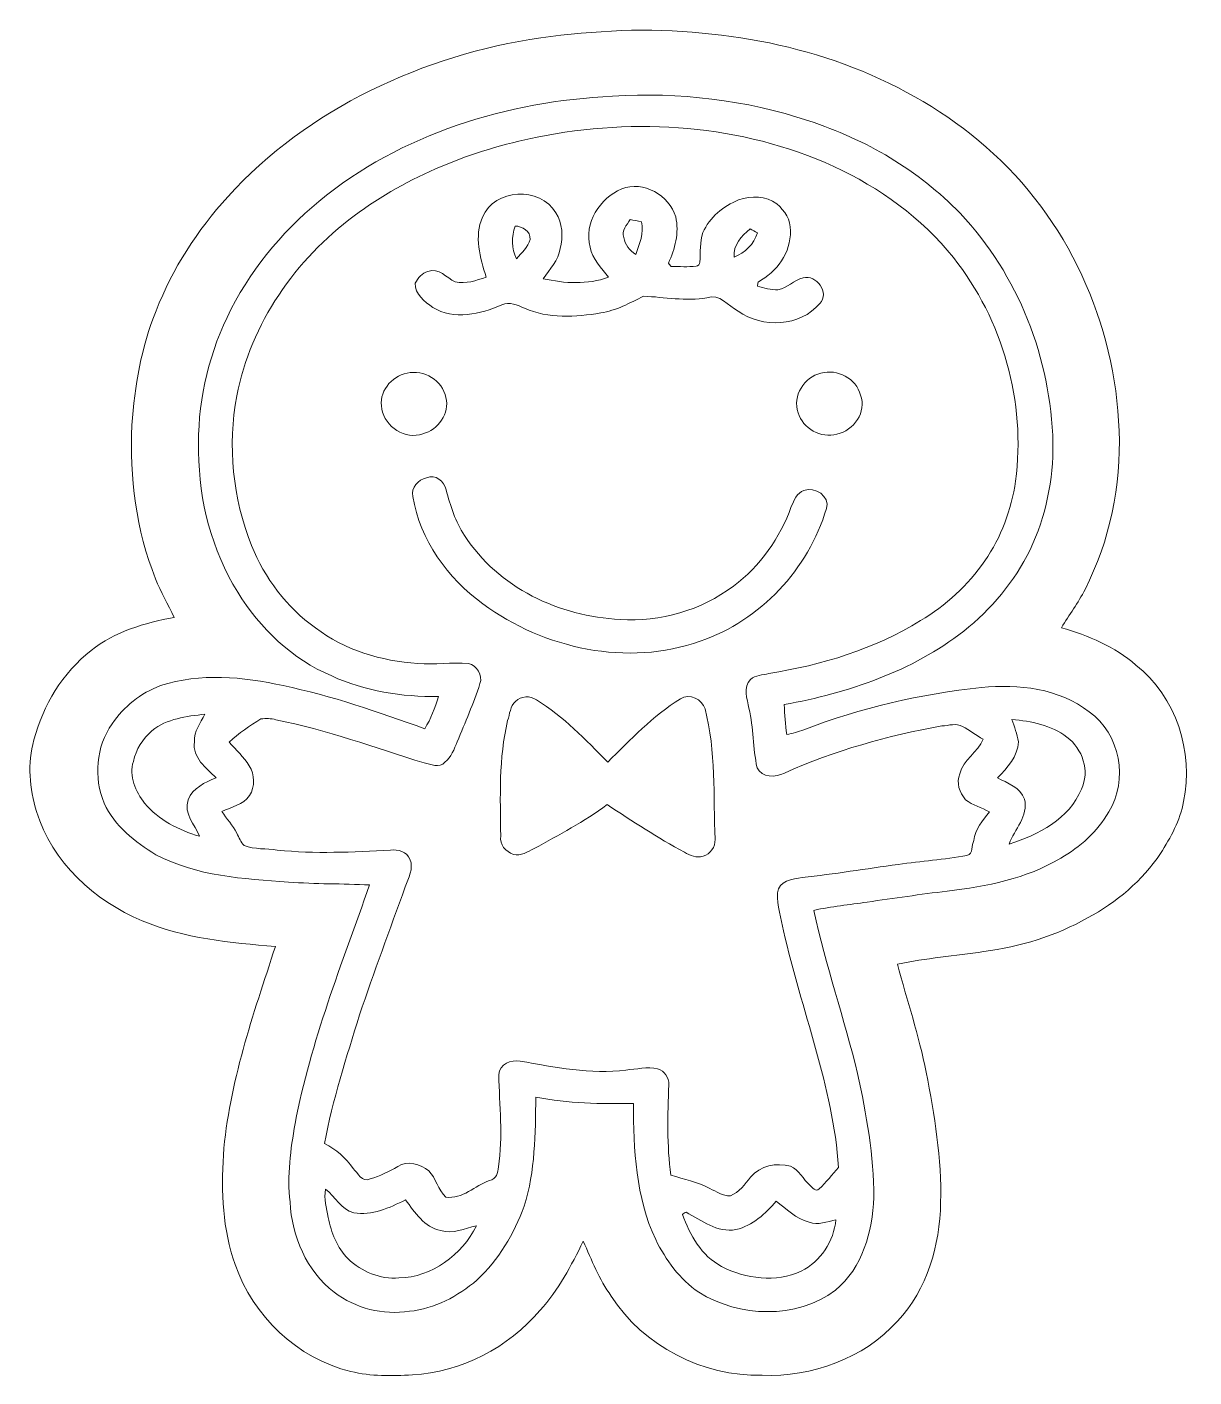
# Model space of a CAD drawing. Header units: centimetres. Extents: x -13.7 to 13.8, y -15.9 to 16.
import ezdxf

# ---------------------------------------------------------------- set-up
doc = ezdxf.new("R2010")
doc.units = ezdxf.units.CM
doc.header["$MEASUREMENT"] = 0
doc.layers.add('Layer 1', color=7, linetype='Continuous')

msp = doc.modelspace()

# ---------------------------------------------------------------- linework, layer by layer
at = {"layer": 'Layer 1', "color": 8, "lineweight": 9}
for points, knots in [([(-1.58874, 15.70198), (-0.3272, 15.86109), (0.95409, 15.95493), (2.22162, 15.80852), (2.22162, 15.80852), (4.64908, 15.60215), (7.07302, 14.73961), (8.92298, 13.12212), (8.92298, 13.12212), (10.84421, 11.45595), (11.97945, 8.9544), (12.06165, 6.42146), (12.06165, 6.42146), (12.12091, 5.13205), (11.84081, 3.82924), (11.25767, 2.67814), (11.25767, 2.67814), (11.09962, 2.36063), (10.88266, 2.0784), (10.7031, 1.7736), (10.7031, 1.7736), (11.33457, 1.58451), (11.96146, 1.33581), (12.4617, 0.89236), (12.4617, 0.89236), (13.4082, 0.14483), (13.83118, -1.15939), (13.58318, -2.32885), (13.58318, -2.32885), (13.50698, -2.77441), (13.27944, -3.17587), (13.04096, -3.55299), (13.04096, -3.55299), (12.60881, -4.19646), (12.00238, -4.71257), (11.32046, -5.07558), (11.32046, -5.07558), (10.56658, -5.50314), (9.72238, -5.75714), (8.86548, -5.87003), (8.86548, -5.87003), (8.18744, -5.97622), (7.50023, -6.02384), (6.8289, -6.16919), (6.8289, -6.16919), (7.05679, -7.01833), (7.33725, -7.85405), (7.50799, -8.71801), (7.50799, -8.71801), (7.70378, -9.73224), (7.87876, -10.76059), (7.84983, -11.79741), (7.84983, -11.79741), (7.82655, -12.80353), (7.53833, -13.8481), (6.83242, -14.59458), (6.83242, -14.59458), (6.03021, -15.48146), (4.81348, -15.91362), (3.63238, -15.87375), (3.63238, -15.87375), (2.23255, -15.90339), (0.8292, -15.18689), (0.07144, -14.00403), (0.07144, -14.00403), (-0.21184, -13.60645), (-0.39211, -13.15101), (-0.58861, -12.70828), (-0.58861, -12.70828), (-0.87189, -13.28366), (-1.16999, -13.8608), (-1.60884, -14.3367), (-1.60884, -14.3367), (-2.35426, -15.22041), (-3.46587, -15.7972), (-4.62298, -15.86599), (-4.62298, -15.86599), (-5.1084, -15.88963), (-5.60052, -15.90197), (-6.07501, -15.78168), (-6.07501, -15.78168), (-7.34254, -15.48287), (-8.38641, -14.47605), (-8.80904, -13.25438), (-8.80904, -13.25438), (-9.10361, -12.43064), (-9.13536, -11.53847), (-9.08385, -10.67381), (-9.08385, -10.67381), (-8.95474, -8.97624), (-8.38182, -7.35805), (-7.85619, -5.75256), (-7.85619, -5.75256), (-8.92016, -5.66154), (-10.00672, -5.56135), (-11.00155, -5.14437), (-11.00155, -5.14437), (-12.1322, -4.672), (-13.12704, -3.75654), (-13.49851, -2.56592), (-13.49851, -2.56592), (-13.65656, -2.01982), (-13.72147, -1.42821), (-13.55637, -0.87576), (-13.55637, -0.87576), (-13.34223, -0.05484), (-12.88292, 0.71315), (-12.20735, 1.23562), (-12.20735, 1.23562), (-11.6496, 1.6907), (-10.94229, 1.88296), (-10.24943, 2.01878), (-10.24943, 2.01878), (-10.38878, 2.3257), (-10.57046, 2.61251), (-10.68687, 2.93001), (-10.68687, 2.93001), (-11.15078, 4.07548), (-11.29612, 5.32926), (-11.24673, 6.55728), (-11.24673, 6.55728), (-11.18359, 7.47662), (-11.02095, 8.4009), (-10.6717, 9.25709), (-10.6717, 9.25709), (-10.28612, 10.2498), (-9.6998, 11.16068), (-8.98296, 11.94596), (-8.98296, 11.94596), (-7.07937, 14.04287), (-4.36333, 15.28818), (-1.58874, 15.70198), (-1.58874, 15.70198), (-1.58874, 15.70198), (-1.58874, 15.70198), (-1.58874, 15.70198)], [0, 0, 0, 0, 0.02857143, 0.02857143, 0.02857143, 0.02857143, 0.05714286, 0.05714286, 0.05714286, 0.05714286, 0.08571429, 0.08571429, 0.08571429, 0.08571429, 0.11428571, 0.11428571, 0.11428571, 0.11428571, 0.14285714, 0.14285714, 0.14285714, 0.14285714, 0.17142857, 0.17142857, 0.17142857, 0.17142857, 0.2, 0.2, 0.2, 0.2, 0.22857143, 0.22857143, 0.22857143, 0.22857143, 0.25714286, 0.25714286, 0.25714286, 0.25714286, 0.28571429, 0.28571429, 0.28571429, 0.28571429, 0.31428571, 0.31428571, 0.31428571, 0.31428571, 0.34285714, 0.34285714, 0.34285714, 0.34285714, 0.37142857, 0.37142857, 0.37142857, 0.37142857, 0.4, 0.4, 0.4, 0.4, 0.42857143, 0.42857143, 0.42857143, 0.42857143, 0.45714286, 0.45714286, 0.45714286, 0.45714286, 0.48571429, 0.48571429, 0.48571429, 0.48571429, 0.51428571, 0.51428571, 0.51428571, 0.51428571, 0.54285714, 0.54285714, 0.54285714, 0.54285714, 0.57142857, 0.57142857, 0.57142857, 0.57142857, 0.6, 0.6, 0.6, 0.6, 0.62857143, 0.62857143, 0.62857143, 0.62857143, 0.65714286, 0.65714286, 0.65714286, 0.65714286, 0.68571429, 0.68571429, 0.68571429, 0.68571429, 0.71428571, 0.71428571, 0.71428571, 0.71428571, 0.74285714, 0.74285714, 0.74285714, 0.74285714, 0.77142857, 0.77142857, 0.77142857, 0.77142857, 0.8, 0.8, 0.8, 0.8, 0.82857143, 0.82857143, 0.82857143, 0.82857143, 0.85714286, 0.85714286, 0.85714286, 0.85714286, 0.88571429, 0.88571429, 0.88571429, 0.88571429, 0.91428571, 0.91428571, 0.91428571, 0.91428571, 0.94285714, 0.94285714, 0.94285714, 0.94285714, 1, 1, 1, 1]), ([(0.10495, 14.32157), (-2.3786, 14.20233), (-4.89144, 13.4368), (-6.83031, 11.83872), (-6.83031, 11.83872), (-7.72954, 11.08942), (-8.49718, 10.16478), (-8.9946, 9.10116), (-8.9946, 9.10116), (-9.46979, 8.11762), (-9.70474, 7.01836), (-9.6684, 5.92651), (-9.6684, 5.92651), (-9.65959, 4.76833), (-9.36149, 3.60064), (-8.74695, 2.61392), (-8.74695, 2.61392), (-8.22554, 1.75526), (-7.45614, 1.03312), (-6.52762, 0.63554), (-6.52762, 0.63554), (-5.74058, 0.28029), (-4.86816, 0.13918), (-4.00879, 0.1473), (-4.00879, 0.1473), (-4.08993, -0.11517), (-4.18165, -0.37869), (-4.33158, -0.61047), (-4.33158, -0.61047), (-5.42731, -0.21853), (-6.53009, 0.16811), (-7.67098, 0.408), (-7.67098, 0.408), (-8.6196, 0.61402), (-9.63383, 0.71562), (-10.57187, 0.40765), (-10.57187, 0.40765), (-11.03083, 0.23091), (-11.43829, -0.08448), (-11.71099, -0.49546), (-11.71099, -0.49546), (-12.09269, -1.0331), (-12.15302, -1.76546), (-11.89796, -2.36907), (-11.89796, -2.36907), (-11.6496, -2.90423), (-11.17653, -3.29264), (-10.677, -3.58333), (-10.677, -3.58333), (-9.7185, -4.09486), (-8.60937, -4.15412), (-7.54892, -4.22926), (-7.54892, -4.22926), (-6.9118, -4.28148), (-6.27151, -4.26384), (-5.63369, -4.29876), (-5.63369, -4.29876), (-6.28774, -6.15367), (-7.02328, -7.9934), (-7.39122, -9.93297), (-7.39122, -9.93297), (-7.50059, -10.54116), (-7.58278, -11.16346), (-7.51187, -11.78153), (-7.51187, -11.78153), (-7.46672, -12.59045), (-7.12276, -13.40995), (-6.47012, -13.91337), (-6.47012, -13.91337), (-5.97059, -14.29401), (-5.31372, -14.45911), (-4.69353, -14.3621), (-4.69353, -14.3621), (-4.09663, -14.30072), (-3.54806, -14.01003), (-3.09792, -13.62444), (-3.09792, -13.62444), (-2.58639, -13.14996), (-2.2195, -12.53647), (-1.98385, -11.88384), (-1.98385, -11.88384), (-1.71785, -11.05234), (-1.7235, -10.16934), (-1.70586, -9.30644), (-1.70586, -9.30644), (-0.94844, -9.4599), (-0.1741, -9.47225), (0.59602, -9.45496), (0.59602, -9.45496), (0.59884, -10.54046), (0.64858, -11.67217), (1.12201, -12.67053), (1.12201, -12.67053), (1.36013, -13.15243), (1.68928, -13.60716), (2.13801, -13.91301), (2.13801, -13.91301), (3.09368, -14.50815), (4.44235, -14.55542), (5.3631, -13.86609), (5.3631, -13.86609), (6.00833, -13.33657), (6.23905, -12.47756), (6.27362, -11.67711), (6.27362, -11.67711), (6.27362, -10.69004), (6.09582, -9.71355), (5.88804, -8.75188), (5.88804, -8.75188), (5.5723, -7.45965), (5.14085, -6.19812), (4.85652, -4.89813), (4.85652, -4.89813), (5.27068, -4.80606), (5.69366, -4.76266), (6.11346, -4.70269), (6.11346, -4.70269), (6.74388, -4.61344), (7.37323, -4.51819), (8.00576, -4.44446), (8.00576, -4.44446), (8.9311, -4.33298), (9.87831, -4.15483), (10.6844, -3.6627), (10.6844, -3.6627), (11.14548, -3.40271), (11.55012, -3.03511), (11.81647, -2.57474), (11.81647, -2.57474), (12.28919, -1.82649), (12.09022, -0.72336), (11.35645, -0.2143), (11.35645, -0.2143), (10.64348, 0.34768), (9.68745, 0.44716), (8.81327, 0.36284), (8.81327, 0.36284), (7.38029, 0.2115), (5.96283, -0.11376), (4.61768, -0.6334), (4.61768, -0.6334), (4.48716, -0.68349), (4.35275, -0.72336), (4.21516, -0.74699), (4.21516, -0.74699), (4.19082, -0.51169), (4.16401, -0.2778), (4.15519, -0.04179), (4.15519, -0.04179), (5.66367, 0.23584), (7.17144, 0.74173), (8.39523, 1.69352), (8.39523, 1.69352), (9.05175, 2.20611), (9.5915, 2.86968), (9.96227, 3.6151), (9.96227, 3.6151), (10.33021, 4.39969), (10.51295, 5.2707), (10.50096, 6.13677), (10.50096, 6.13677), (10.45686, 8.12714), (9.67934, 10.10552), (8.30986, 11.5572), (8.30986, 11.5572), (7.32843, 12.5739), (6.07642, 13.30345), (4.73763, 13.73878), (4.73763, 13.73878), (3.25102, 14.23478), (1.6674, 14.42211), (0.10495, 14.32157)], [0, 0, 0, 0, 0.02272727, 0.02272727, 0.02272727, 0.02272727, 0.04545455, 0.04545455, 0.04545455, 0.04545455, 0.06818182, 0.06818182, 0.06818182, 0.06818182, 0.09090909, 0.09090909, 0.09090909, 0.09090909, 0.11363636, 0.11363636, 0.11363636, 0.11363636, 0.13636364, 0.13636364, 0.13636364, 0.13636364, 0.15909091, 0.15909091, 0.15909091, 0.15909091, 0.18181818, 0.18181818, 0.18181818, 0.18181818, 0.20454545, 0.20454545, 0.20454545, 0.20454545, 0.22727273, 0.22727273, 0.22727273, 0.22727273, 0.25, 0.25, 0.25, 0.25, 0.27272727, 0.27272727, 0.27272727, 0.27272727, 0.29545455, 0.29545455, 0.29545455, 0.29545455, 0.31818182, 0.31818182, 0.31818182, 0.31818182, 0.34090909, 0.34090909, 0.34090909, 0.34090909, 0.36363636, 0.36363636, 0.36363636, 0.36363636, 0.38636364, 0.38636364, 0.38636364, 0.38636364, 0.40909091, 0.40909091, 0.40909091, 0.40909091, 0.43181818, 0.43181818, 0.43181818, 0.43181818, 0.45454545, 0.45454545, 0.45454545, 0.45454545, 0.47727273, 0.47727273, 0.47727273, 0.47727273, 0.5, 0.5, 0.5, 0.5, 0.52272727, 0.52272727, 0.52272727, 0.52272727, 0.54545455, 0.54545455, 0.54545455, 0.54545455, 0.56818182, 0.56818182, 0.56818182, 0.56818182, 0.59090909, 0.59090909, 0.59090909, 0.59090909, 0.61363636, 0.61363636, 0.61363636, 0.61363636, 0.63636364, 0.63636364, 0.63636364, 0.63636364, 0.65909091, 0.65909091, 0.65909091, 0.65909091, 0.68181818, 0.68181818, 0.68181818, 0.68181818, 0.70454545, 0.70454545, 0.70454545, 0.70454545, 0.72727273, 0.72727273, 0.72727273, 0.72727273, 0.75, 0.75, 0.75, 0.75, 0.77272727, 0.77272727, 0.77272727, 0.77272727, 0.79545455, 0.79545455, 0.79545455, 0.79545455, 0.81818182, 0.81818182, 0.81818182, 0.81818182, 0.84090909, 0.84090909, 0.84090909, 0.84090909, 0.86363636, 0.86363636, 0.86363636, 0.86363636, 0.88636364, 0.88636364, 0.88636364, 0.88636364, 0.90909091, 0.90909091, 0.90909091, 0.90909091, 0.93181818, 0.93181818, 0.93181818, 0.93181818, 0.95454545, 0.95454545, 0.95454545, 0.95454545, 1, 1, 1, 1]), ([(-1.67975, 13.35531), (0.65246, 13.82344), (3.14766, 13.65975), (5.325, 12.6621), (5.325, 12.6621), (6.40838, 12.16609), (7.4004, 11.44537), (8.1504, 10.51474), (8.1504, 10.51474), (9.31492, 9.04119), (9.86666, 7.09738), (9.61901, 5.23225), (9.61901, 5.23225), (9.51636, 4.56232), (9.28317, 3.90614), (8.89018, 3.35087), (8.89018, 3.35087), (8.49577, 2.7762), (7.97154, 2.29501), (7.37182, 1.94082), (7.37182, 1.94082), (6.28809, 1.26772), (5.04455, 0.89448), (3.79218, 0.69199), (3.79218, 0.69199), (3.6479, 0.65706), (3.47786, 0.65671), (3.35862, 0.55546), (3.35862, 0.55546), (3.17659, 0.36673), (3.28524, 0.09367), (3.32264, -0.12858), (3.32264, -0.12858), (3.43376, -0.58895), (3.41401, -1.06873), (3.51525, -1.53016), (3.51525, -1.53016), (3.62708, -1.76758), (3.9527, -1.76405), (4.16119, -1.65822), (4.16119, -1.65822), (5.34546, -1.12482), (6.60418, -0.77169), (7.88123, -0.54556), (7.88123, -0.54556), (8.03645, -0.53603), (8.2206, -0.46901), (8.36701, -0.55614), (8.36701, -0.55614), (8.53387, -0.64928), (8.69156, -0.75723), (8.85278, -0.86059), (8.85278, -0.86059), (8.72825, -1.17033), (8.37688, -1.33825), (8.30139, -1.67163), (8.30139, -1.67163), (8.21637, -1.88259), (8.28834, -2.12389), (8.43756, -2.28546), (8.43756, -2.28546), (8.60619, -2.41493), (8.81327, -2.47737), (9.00165, -2.57121), (9.00165, -2.57121), (8.84326, -2.77511), (8.66016, -2.98008), (8.62983, -3.24925), (8.62983, -3.24925), (8.5755, -3.35261), (8.62841, -3.56957), (8.47143, -3.60132), (8.47143, -3.60132), (7.93556, -3.70892), (7.38664, -3.72832), (6.84759, -3.8151), (6.84759, -3.8151), (6.0923, -3.91529), (5.34053, -4.04088), (4.58311, -4.12414), (4.58311, -4.12414), (4.34816, -4.16083), (4.0289, -4.19434), (3.99397, -4.48644), (3.99397, -4.48644), (3.98374, -4.79194), (4.0804, -5.08651), (4.14179, -5.38285), (4.14179, -5.38285), (4.5563, -7.24869), (5.30772, -9.0475), (5.44001, -10.96908), (5.44001, -10.96908), (5.28091, -11.13171), (5.14967, -11.32116), (4.97893, -11.47179), (4.97893, -11.47179), (4.91225, -11.55716), (4.80924, -11.42522), (4.76726, -11.38959), (4.76726, -11.38959), (4.60181, -11.24989), (4.50832, -11.02341), (4.30089, -10.93733), (4.30089, -10.93733), (3.97492, -10.84596), (3.5844, -10.92604), (3.36356, -11.19521), (3.36356, -11.19521), (3.22527, -11.36419), (3.09757, -11.55117), (2.88555, -11.63795), (2.88555, -11.63795), (2.70739, -11.64783), (2.55535, -11.52859), (2.39765, -11.46579), (2.39765, -11.46579), (2.11049, -11.31163), (1.79052, -11.24107), (1.47973, -11.15147), (1.47973, -11.15147), (1.38448, -10.4438), (1.40388, -9.72801), (1.43034, -9.01681), (1.43034, -9.01681), (1.43916, -8.8503), (1.33191, -8.68166), (1.16822, -8.63758), (1.16822, -8.63758), (0.91916, -8.58359), (0.66904, -8.65097), (0.42069, -8.6665), (0.42069, -8.6665), (-0.41751, -8.7695), (-1.25748, -8.60794), (-2.07839, -8.45554), (-2.07839, -8.45554), (-2.29217, -8.41532), (-2.56558, -8.53104), (-2.58286, -8.77445), (-2.58286, -8.77445), (-2.57122, -9.49976), (-2.47703, -10.23178), (-2.58957, -10.95356), (-2.58957, -10.95356), (-2.59662, -11.08691), (-2.64178, -11.24743), (-2.79982, -11.27212), (-2.79982, -11.27212), (-3.14343, -11.39912), (-3.44258, -11.72156), (-3.83558, -11.66829), (-3.83558, -11.66829), (-4.01655, -11.49437), (-4.06206, -11.22238), (-4.23704, -11.04387), (-4.23704, -11.04387), (-4.43459, -10.88759), (-4.74222, -10.79587), (-4.96976, -10.94474), (-4.96976, -10.94474), (-5.17825, -11.0601), (-5.38815, -11.17687), (-5.61993, -11.23931), (-5.61993, -11.23931), (-5.81854, -11.31904), (-5.90709, -11.10067), (-6.01962, -10.99413), (-6.01962, -10.99413), (-6.19143, -10.74013), (-6.42708, -10.54469), (-6.6966, -10.40464), (-6.6966, -10.40464), (-6.50716, -9.36888), (-6.17696, -8.36699), (-5.87181, -7.36193), (-5.87181, -7.36193), (-5.52574, -6.35087), (-5.15814, -5.34722), (-4.79019, -4.34427), (-4.79019, -4.34427), (-4.71999, -4.13754), (-4.58594, -3.91176), (-4.68013, -3.69163), (-4.68013, -3.69163), (-4.7528, -3.51736), (-4.96164, -3.4528), (-5.13662, -3.47679), (-5.13662, -3.47679), (-6.02739, -3.51877), (-6.92274, -3.57239), (-7.81244, -3.47432), (-7.81244, -3.47432), (-8.07032, -3.43551), (-8.34584, -3.46409), (-8.59208, -3.36602), (-8.59208, -3.36602), (-8.67957, -3.29158), (-8.71097, -3.1734), (-8.76953, -3.0785), (-8.76953, -3.0785), (-8.85878, -2.888), (-9.00836, -2.73737), (-9.12089, -2.56168), (-9.12089, -2.56168), (-8.89406, -2.45832), (-8.61819, -2.40752), (-8.46649, -2.18844), (-8.46649, -2.18844), (-8.33596, -1.97643), (-8.34196, -1.69491), (-8.47425, -1.48606), (-8.47425, -1.48606), (-8.60725, -1.28075), (-8.78223, -1.10859), (-8.94839, -0.93079), (-8.94839, -0.93079), (-8.72755, -0.70995), (-8.4619, -0.54203), (-8.19767, -0.3794), (-8.19767, -0.3794), (-8.07949, -0.36141), (-7.96202, -0.36741), (-7.84595, -0.3981), (-7.84595, -0.3981), (-6.6518, -0.6394), (-5.50351, -1.05215), (-4.34464, -1.41904), (-4.34464, -1.41904), (-4.18589, -1.45361), (-3.98586, -1.54145), (-3.85569, -1.40104), (-3.85569, -1.40104), (-3.70329, -1.27828), (-3.63661, -1.09095), (-3.56217, -0.91774), (-3.56217, -0.91774), (-3.37767, -0.46301), (-3.178, -0.01322), (-3.0263, 0.45386), (-3.0263, 0.45386), (-2.9561, 0.65177), (-3.09757, 0.8839), (-3.29653, 0.93188), (-3.29653, 0.93188), (-3.69694, 0.96116), (-4.09769, 0.90118), (-4.49739, 0.9287), (-4.49739, 0.9287), (-5.35534, 0.98973), (-6.22071, 1.24126), (-6.91109, 1.76972), (-6.91109, 1.76972), (-7.5909, 2.25409), (-8.10842, 2.94483), (-8.42275, 3.71494), (-8.42275, 3.71494), (-8.86266, 4.82795), (-8.99037, 6.0708), (-8.7667, 7.24731), (-8.7667, 7.24731), (-8.44391, 8.95828), (-7.37782, 10.46676), (-5.99705, 11.4997), (-5.99705, 11.4997), (-4.7274, 12.44373), (-3.22421, 13.04239), (-1.67975, 13.35531), (-1.67975, 13.35531), (-1.67975, 13.35531), (-1.67975, 13.35531), (-1.67975, 13.35531)], [0, 0, 0, 0, 0.01449275, 0.01449275, 0.01449275, 0.01449275, 0.02898551, 0.02898551, 0.02898551, 0.02898551, 0.04347826, 0.04347826, 0.04347826, 0.04347826, 0.05797101, 0.05797101, 0.05797101, 0.05797101, 0.07246377, 0.07246377, 0.07246377, 0.07246377, 0.08695652, 0.08695652, 0.08695652, 0.08695652, 0.10144928, 0.10144928, 0.10144928, 0.10144928, 0.11594203, 0.11594203, 0.11594203, 0.11594203, 0.13043478, 0.13043478, 0.13043478, 0.13043478, 0.14492754, 0.14492754, 0.14492754, 0.14492754, 0.15942029, 0.15942029, 0.15942029, 0.15942029, 0.17391304, 0.17391304, 0.17391304, 0.17391304, 0.1884058, 0.1884058, 0.1884058, 0.1884058, 0.20289855, 0.20289855, 0.20289855, 0.20289855, 0.2173913, 0.2173913, 0.2173913, 0.2173913, 0.23188406, 0.23188406, 0.23188406, 0.23188406, 0.24637681, 0.24637681, 0.24637681, 0.24637681, 0.26086957, 0.26086957, 0.26086957, 0.26086957, 0.27536232, 0.27536232, 0.27536232, 0.27536232, 0.28985507, 0.28985507, 0.28985507, 0.28985507, 0.30434783, 0.30434783, 0.30434783, 0.30434783, 0.31884058, 0.31884058, 0.31884058, 0.31884058, 0.33333333, 0.33333333, 0.33333333, 0.33333333, 0.34782609, 0.34782609, 0.34782609, 0.34782609, 0.36231884, 0.36231884, 0.36231884, 0.36231884, 0.37681159, 0.37681159, 0.37681159, 0.37681159, 0.39130435, 0.39130435, 0.39130435, 0.39130435, 0.4057971, 0.4057971, 0.4057971, 0.4057971, 0.42028986, 0.42028986, 0.42028986, 0.42028986, 0.43478261, 0.43478261, 0.43478261, 0.43478261, 0.44927536, 0.44927536, 0.44927536, 0.44927536, 0.46376812, 0.46376812, 0.46376812, 0.46376812, 0.47826087, 0.47826087, 0.47826087, 0.47826087, 0.49275362, 0.49275362, 0.49275362, 0.49275362, 0.50724638, 0.50724638, 0.50724638, 0.50724638, 0.52173913, 0.52173913, 0.52173913, 0.52173913, 0.53623188, 0.53623188, 0.53623188, 0.53623188, 0.55072464, 0.55072464, 0.55072464, 0.55072464, 0.56521739, 0.56521739, 0.56521739, 0.56521739, 0.57971014, 0.57971014, 0.57971014, 0.57971014, 0.5942029, 0.5942029, 0.5942029, 0.5942029, 0.60869565, 0.60869565, 0.60869565, 0.60869565, 0.62318841, 0.62318841, 0.62318841, 0.62318841, 0.63768116, 0.63768116, 0.63768116, 0.63768116, 0.65217391, 0.65217391, 0.65217391, 0.65217391, 0.66666667, 0.66666667, 0.66666667, 0.66666667, 0.68115942, 0.68115942, 0.68115942, 0.68115942, 0.69565217, 0.69565217, 0.69565217, 0.69565217, 0.71014493, 0.71014493, 0.71014493, 0.71014493, 0.72463768, 0.72463768, 0.72463768, 0.72463768, 0.73913043, 0.73913043, 0.73913043, 0.73913043, 0.75362319, 0.75362319, 0.75362319, 0.75362319, 0.76811594, 0.76811594, 0.76811594, 0.76811594, 0.7826087, 0.7826087, 0.7826087, 0.7826087, 0.79710145, 0.79710145, 0.79710145, 0.79710145, 0.8115942, 0.8115942, 0.8115942, 0.8115942, 0.82608696, 0.82608696, 0.82608696, 0.82608696, 0.84057971, 0.84057971, 0.84057971, 0.84057971, 0.85507246, 0.85507246, 0.85507246, 0.85507246, 0.86956522, 0.86956522, 0.86956522, 0.86956522, 0.88405797, 0.88405797, 0.88405797, 0.88405797, 0.89855072, 0.89855072, 0.89855072, 0.89855072, 0.91304348, 0.91304348, 0.91304348, 0.91304348, 0.92753623, 0.92753623, 0.92753623, 0.92753623, 0.94202899, 0.94202899, 0.94202899, 0.94202899, 0.95652174, 0.95652174, 0.95652174, 0.95652174, 0.97101449, 0.97101449, 0.97101449, 0.97101449, 1, 1, 1, 1]), ([(0.31944, 12.13258), (-0.20055, 11.92197), (-0.57379, 11.31872), (-0.42598, 10.7585), (-0.42598, 10.7585), (-0.37236, 10.47523), (-0.15928, 10.26533), (0.01041, 10.04625), (0.01041, 10.04625), (-0.48595, 9.86845), (-1.02817, 9.89985), (-1.53511, 10.0138), (-1.53511, 10.0138), (-1.37883, 10.23746), (-1.1774, 10.4456), (-1.12977, 10.72394), (-1.12977, 10.72394), (-1.06133, 11.00298), (-1.07403, 11.32401), (-1.23913, 11.56884), (-1.23913, 11.56884), (-1.59685, 12.18973), (-2.69716, 12.14916), (-2.96457, 11.46583), (-2.96457, 11.46583), (-3.17341, 11.01145), (-3.01713, 10.50451), (-2.88237, 10.05295), (-2.88237, 10.05295), (-3.11415, 9.96617), (-3.36215, 9.88433), (-3.61262, 9.94041), (-3.61262, 9.94041), (-3.8257, 10.03038), (-3.9915, 10.28473), (-4.25432, 10.17995), (-4.25432, 10.17995), (-4.39826, 10.15597), (-4.48292, 10.02084), (-4.55736, 9.90937), (-4.55736, 9.90937), (-4.56865, 9.64197), (-4.32911, 9.47509), (-4.13967, 9.33717), (-4.13967, 9.33717), (-3.64084, 9.02531), (-3.01678, 9.17877), (-2.51019, 9.39291), (-2.51019, 9.39291), (-2.3338, 9.48075), (-2.14013, 9.38655), (-1.97503, 9.31635), (-1.97503, 9.31635), (-1.41305, 9.06447), (-0.77029, 9.10504), (-0.17657, 9.20452), (-0.17657, 9.20452), (0.18538, 9.26238), (0.50994, 9.43771), (0.83344, 9.59928), (0.83344, 9.59928), (1.33226, 9.58094), (1.83074, 9.47405), (2.33239, 9.55977), (2.33239, 9.55977), (2.63966, 9.67478), (2.82981, 9.36857), (3.06828, 9.24403), (3.06828, 9.24403), (3.64966, 8.84434), (4.52279, 8.87468), (5.0001, 9.42748), (5.0001, 9.42748), (5.2354, 9.68183), (4.91508, 10.11645), (4.6011, 10.0332), (4.6011, 10.0332), (4.38767, 9.9764), (4.22822, 9.79296), (4.00914, 9.75168), (4.00914, 9.75168), (3.84193, 9.74427), (3.68035, 9.78942), (3.5216, 9.83529), (3.5216, 9.83529), (3.52548, 9.86034), (3.5336, 9.91008), (3.53748, 9.93513), (3.53748, 9.93513), (3.97704, 10.17607), (4.32312, 10.62481), (4.30124, 11.14657), (4.30124, 11.14657), (4.31747, 11.40021), (4.16472, 11.62176), (3.98198, 11.78015), (3.98198, 11.78015), (3.72974, 11.97595), (3.37238, 11.97524), (3.08063, 11.8754), (3.08063, 11.8754), (2.72045, 11.72794), (2.39236, 11.46442), (2.23538, 11.1007), (2.23538, 11.1007), (2.16094, 10.87669), (2.18352, 10.63786), (2.1627, 10.40607), (2.1627, 10.40607), (2.15918, 10.36128), (2.12884, 10.308), (2.07874, 10.30659), (2.07874, 10.30659), (1.88295, 10.2879), (1.68504, 10.30237), (1.48925, 10.3006), (1.48925, 10.3006), (1.46703, 10.326), (1.4448, 10.35176), (1.42293, 10.37679), (1.42293, 10.37679), (1.57533, 10.71829), (1.68222, 11.09506), (1.59367, 11.47042), (1.59367, 11.47042), (1.4448, 11.98159), (0.8285, 12.33613), (0.31944, 12.13258), (0.31944, 12.13258), (0.31944, 12.13258), (0.31944, 12.13258), (0.31944, 12.13258)], [0, 0, 0, 0, 0.02941176, 0.02941176, 0.02941176, 0.02941176, 0.05882353, 0.05882353, 0.05882353, 0.05882353, 0.08823529, 0.08823529, 0.08823529, 0.08823529, 0.11764706, 0.11764706, 0.11764706, 0.11764706, 0.14705882, 0.14705882, 0.14705882, 0.14705882, 0.17647059, 0.17647059, 0.17647059, 0.17647059, 0.20588235, 0.20588235, 0.20588235, 0.20588235, 0.23529412, 0.23529412, 0.23529412, 0.23529412, 0.26470588, 0.26470588, 0.26470588, 0.26470588, 0.29411765, 0.29411765, 0.29411765, 0.29411765, 0.32352941, 0.32352941, 0.32352941, 0.32352941, 0.35294118, 0.35294118, 0.35294118, 0.35294118, 0.38235294, 0.38235294, 0.38235294, 0.38235294, 0.41176471, 0.41176471, 0.41176471, 0.41176471, 0.44117647, 0.44117647, 0.44117647, 0.44117647, 0.47058824, 0.47058824, 0.47058824, 0.47058824, 0.5, 0.5, 0.5, 0.5, 0.52941176, 0.52941176, 0.52941176, 0.52941176, 0.55882353, 0.55882353, 0.55882353, 0.55882353, 0.58823529, 0.58823529, 0.58823529, 0.58823529, 0.61764706, 0.61764706, 0.61764706, 0.61764706, 0.64705882, 0.64705882, 0.64705882, 0.64705882, 0.67647059, 0.67647059, 0.67647059, 0.67647059, 0.70588235, 0.70588235, 0.70588235, 0.70588235, 0.73529412, 0.73529412, 0.73529412, 0.73529412, 0.76470588, 0.76470588, 0.76470588, 0.76470588, 0.79411765, 0.79411765, 0.79411765, 0.79411765, 0.82352941, 0.82352941, 0.82352941, 0.82352941, 0.85294118, 0.85294118, 0.85294118, 0.85294118, 0.88235294, 0.88235294, 0.88235294, 0.88235294, 0.91176471, 0.91176471, 0.91176471, 0.91176471, 0.94117647, 0.94117647, 0.94117647, 0.94117647, 1, 1, 1, 1]), ([(-2.19869, 11.25699), (-2.02653, 11.25205), (-1.8251, 11.13351), (-1.84415, 10.94019), (-1.84415, 10.94019), (-1.88965, 10.75533), (-2.04735, 10.62798), (-2.16094, 10.48334), (-2.16094, 10.48334), (-2.289, 10.72006), (-2.27806, 11.00581), (-2.19869, 11.25699)], [0, 0, 0, 0, 0.25, 0.25, 0.25, 0.25, 0.5, 0.5, 0.5, 0.5, 1, 1, 1, 1]), ([(0.51558, 11.40868), (0.6059, 11.39175), (0.69656, 11.37481), (0.78758, 11.35823), (0.78758, 11.35823), (0.84543, 11.08871), (0.74277, 10.834), (0.65176, 10.586), (0.65176, 10.586), (0.51029, 10.67596), (0.39423, 10.81742), (0.36812, 10.9864), (0.36812, 10.9864), (0.30251, 11.15539), (0.44503, 11.27709), (0.51558, 11.40868)], [0, 0, 0, 0, 0.2, 0.2, 0.2, 0.2, 0.4, 0.4, 0.4, 0.4, 0.6, 0.6, 0.6, 0.6, 1, 1, 1, 1]), ([(3.3491, 11.18678), (3.4066, 11.15715), (3.46375, 11.12716), (3.5216, 11.09647), (3.5216, 11.09647), (3.44964, 10.82624), (3.22915, 10.62551), (2.9755, 10.52426), (2.9755, 10.52426), (2.94305, 10.80614), (3.14801, 11.02062), (3.3491, 11.18678)], [0, 0, 0, 0, 0.25, 0.25, 0.25, 0.25, 0.5, 0.5, 0.5, 0.5, 1, 1, 1, 1]), ([(-4.74821, 7.7793), (-5.12745, 7.72039), (-5.43049, 7.32069), (-5.34335, 6.93722), (-5.34335, 6.93722), (-5.27209, 6.51318), (-4.78702, 6.20874), (-4.37533, 6.3502), (-4.37533, 6.3502), (-4.0169, 6.44192), (-3.73186, 6.83738), (-3.83275, 7.20921), (-3.83275, 7.20921), (-3.91425, 7.60715), (-4.34922, 7.8876), (-4.74821, 7.7793), (-4.74821, 7.7793), (-4.74821, 7.7793), (-4.74821, 7.7793), (-4.74821, 7.7793)], [0, 0, 0, 0, 0.16666667, 0.16666667, 0.16666667, 0.16666667, 0.33333333, 0.33333333, 0.33333333, 0.33333333, 0.5, 0.5, 0.5, 0.5, 0.66666667, 0.66666667, 0.66666667, 0.66666667, 1, 1, 1, 1]), ([(5.02338, 7.78036), (4.62897, 7.69852), (4.34216, 7.23885), (4.48645, 6.85044), (4.48645, 6.85044), (4.5937, 6.47579), (5.0255, 6.23625), (5.40085, 6.3442), (5.40085, 6.3442), (5.79914, 6.42181), (6.10888, 6.86949), (5.95965, 7.26707), (5.95965, 7.26707), (5.85558, 7.65689), (5.41108, 7.89431), (5.02338, 7.78036), (5.02338, 7.78036), (5.02338, 7.78036), (5.02338, 7.78036), (5.02338, 7.78036)], [0, 0, 0, 0, 0.16666667, 0.16666667, 0.16666667, 0.16666667, 0.33333333, 0.33333333, 0.33333333, 0.33333333, 0.5, 0.5, 0.5, 0.5, 0.66666667, 0.66666667, 0.66666667, 0.66666667, 1, 1, 1, 1]), ([(-4.29031, 5.31339), (-4.48045, 5.2767), (-4.66037, 5.0749), (-4.61275, 4.87346), (-4.61275, 4.87346), (-4.44553, 3.84159), (-3.79042, 2.94341), (-2.95645, 2.33593), (-2.95645, 2.33593), (-1.51289, 1.27266), (0.4609, 0.84544), (2.1754, 1.45681), (2.1754, 1.45681), (3.59286, 1.94329), (4.72987, 3.15296), (5.15179, 4.58701), (5.15179, 4.58701), (5.25057, 4.8724), (4.87274, 5.12111), (4.62227, 5.01069), (4.62227, 5.01069), (4.45223, 4.96166), (4.39014, 4.77962), (4.32347, 4.63534), (4.32347, 4.63534), (4.05641, 3.89909), (3.59604, 3.21858), (2.9554, 2.75891), (2.9554, 2.75891), (2.20222, 2.17824), (1.22643, 1.90801), (0.28169, 1.97081), (0.28169, 1.97081), (-1.14882, 2.03148), (-2.60579, 2.72046), (-3.38825, 3.95059), (-3.38825, 3.95059), (-3.61333, 4.27374), (-3.72128, 4.65687), (-3.82782, 5.03046), (-3.82782, 5.03046), (-3.87438, 5.22906), (-4.07547, 5.40864), (-4.29031, 5.31339), (-4.29031, 5.31339), (-4.29031, 5.31339), (-4.29031, 5.31339), (-4.29031, 5.31339)], [0, 0, 0, 0, 0.07692308, 0.07692308, 0.07692308, 0.07692308, 0.15384615, 0.15384615, 0.15384615, 0.15384615, 0.23076923, 0.23076923, 0.23076923, 0.23076923, 0.30769231, 0.30769231, 0.30769231, 0.30769231, 0.38461538, 0.38461538, 0.38461538, 0.38461538, 0.46153846, 0.46153846, 0.46153846, 0.46153846, 0.53846154, 0.53846154, 0.53846154, 0.53846154, 0.61538462, 0.61538462, 0.61538462, 0.61538462, 0.69230769, 0.69230769, 0.69230769, 0.69230769, 0.76923077, 0.76923077, 0.76923077, 0.76923077, 0.84615385, 0.84615385, 0.84615385, 0.84615385, 1, 1, 1, 1]), ([(-2.18846, 0.03582), (-2.31652, -0.07848), (-2.32251, -0.2651), (-2.37402, -0.41821), (-2.37402, -0.41821), (-2.58251, -1.30862), (-2.55005, -2.23219), (-2.53594, -3.13989), (-2.53594, -3.13989), (-2.57404, -3.34309), (-2.41529, -3.51701), (-2.23644, -3.57768), (-2.23644, -3.57768), (-2.05722, -3.62319), (-1.90094, -3.51348), (-1.7496, -3.43975), (-1.7496, -3.43975), (-1.16223, -3.11484), (-0.56639, -2.80122), (-0.02452, -2.40258), (-0.02452, -2.40258), (0.57132, -2.79558), (1.16963, -3.18681), (1.79828, -3.52688), (1.79828, -3.52688), (1.93516, -3.59285), (2.08192, -3.67823), (2.24137, -3.61755), (2.24137, -3.61755), (2.41141, -3.57098), (2.53312, -3.40024), (2.52254, -3.22385), (2.52254, -3.22385), (2.48444, -2.19656), (2.54723, -1.14634), (2.28794, -0.14163), (2.28794, -0.14163), (2.21915, 0.09156), (1.9207, 0.22914), (1.70445, 0.09367), (1.70445, 0.09367), (1.05569, -0.30814), (0.52546, -0.86588), (-0.01182, -1.40034), (-0.01182, -1.40034), (-0.53499, -0.87117), (-1.05181, -0.31766), (-1.69457, 0.06969), (-1.69457, 0.06969), (-1.84097, 0.1794), (-2.05899, 0.16141), (-2.18846, 0.03582)], [0, 0, 0, 0, 0.07142857, 0.07142857, 0.07142857, 0.07142857, 0.14285714, 0.14285714, 0.14285714, 0.14285714, 0.21428571, 0.21428571, 0.21428571, 0.21428571, 0.28571429, 0.28571429, 0.28571429, 0.28571429, 0.35714286, 0.35714286, 0.35714286, 0.35714286, 0.42857143, 0.42857143, 0.42857143, 0.42857143, 0.5, 0.5, 0.5, 0.5, 0.57142857, 0.57142857, 0.57142857, 0.57142857, 0.64285714, 0.64285714, 0.64285714, 0.64285714, 0.71428571, 0.71428571, 0.71428571, 0.71428571, 0.78571429, 0.78571429, 0.78571429, 0.78571429, 0.85714286, 0.85714286, 0.85714286, 0.85714286, 1, 1, 1, 1]), ([(-10.77119, -0.65951), (-10.42335, -0.36988), (-9.95345, -0.31625), (-9.52024, -0.26757), (-9.52024, -0.26757), (-9.62784, -0.47359), (-9.78517, -0.6715), (-9.77036, -0.91809), (-9.77036, -0.91809), (-9.81622, -1.29098), (-9.49907, -1.53898), (-9.25848, -1.76758), (-9.25848, -1.76758), (-9.51847, -1.88259), (-9.8081, -1.99971), (-9.91605, -2.29146), (-9.91605, -2.29146), (-10.03741, -2.61389), (-9.75237, -2.86648), (-9.64865, -3.14835), (-9.64865, -3.14835), (-10.13795, -3.0083), (-10.60962, -2.76277), (-10.94405, -2.37083), (-10.94405, -2.37083), (-11.15148, -2.09566), (-11.31976, -1.73019), (-11.21075, -1.38094), (-11.21075, -1.38094), (-11.15042, -1.10013), (-10.9825, -0.84965), (-10.77119, -0.65951)], [0, 0, 0, 0, 0.11111111, 0.11111111, 0.11111111, 0.11111111, 0.22222222, 0.22222222, 0.22222222, 0.22222222, 0.33333333, 0.33333333, 0.33333333, 0.33333333, 0.44444444, 0.44444444, 0.44444444, 0.44444444, 0.55555556, 0.55555556, 0.55555556, 0.55555556, 0.66666667, 0.66666667, 0.66666667, 0.66666667, 0.77777778, 0.77777778, 0.77777778, 0.77777778, 1, 1, 1, 1]), ([(9.53258, -0.3921), (9.98661, -0.43408), (10.46145, -0.52263), (10.83151, -0.80908), (10.83151, -0.80908), (11.19805, -1.08002), (11.38114, -1.61412), (11.17194, -2.0371), (11.17194, -2.0371), (10.88513, -2.74019), (10.15594, -3.11766), (9.46873, -3.3318), (9.46873, -3.3318), (9.58797, -2.97443), (9.93228, -2.67881), (9.82786, -2.26994), (9.82786, -2.26994), (9.72626, -2.00006), (9.42922, -1.88823), (9.18968, -1.76864), (9.18968, -1.76864), (9.42499, -1.53545), (9.67193, -1.26769), (9.68463, -0.91739), (9.68463, -0.91739), (9.65994, -0.73571), (9.58691, -0.56567), (9.53258, -0.3921)], [0, 0, 0, 0, 0.125, 0.125, 0.125, 0.125, 0.25, 0.25, 0.25, 0.25, 0.375, 0.375, 0.375, 0.375, 0.5, 0.5, 0.5, 0.5, 0.625, 0.625, 0.625, 0.625, 0.75, 0.75, 0.75, 0.75, 1, 1, 1, 1]), ([(-6.67226, -11.48202), (-6.4426, -11.65206), (-6.30185, -11.96074), (-6.00834, -12.03871), (-6.00834, -12.03871), (-5.57548, -12.11526), (-5.16625, -11.91594), (-4.78596, -11.73426), (-4.78596, -11.73426), (-4.5623, -12.02142), (-4.34181, -12.38196), (-3.95376, -12.45675), (-3.95376, -12.45675), (-3.66589, -12.54953), (-3.38896, -12.40383), (-3.11097, -12.34527), (-3.11097, -12.34527), (-3.45034, -13.02966), (-4.16366, -13.55636), (-4.94118, -13.57611), (-4.94118, -13.57611), (-5.38427, -13.61104), (-5.8196, -13.42159), (-6.14204, -13.12561), (-6.14204, -13.12561), (-6.39957, -12.86032), (-6.54103, -12.50543), (-6.60947, -12.14701), (-6.60947, -12.14701), (-6.64475, -11.92829), (-6.72095, -11.70392), (-6.67226, -11.48202)], [0, 0, 0, 0, 0.11111111, 0.11111111, 0.11111111, 0.11111111, 0.22222222, 0.22222222, 0.22222222, 0.22222222, 0.33333333, 0.33333333, 0.33333333, 0.33333333, 0.44444444, 0.44444444, 0.44444444, 0.44444444, 0.55555556, 0.55555556, 0.55555556, 0.55555556, 0.66666667, 0.66666667, 0.66666667, 0.66666667, 0.77777778, 0.77777778, 0.77777778, 0.77777778, 1, 1, 1, 1]), ([(3.01748, -12.43452), (3.40871, -12.34033), (3.71528, -12.06164), (3.96434, -11.75931), (3.96434, -11.75931), (4.20917, -11.94628), (4.43318, -12.17946), (4.74186, -12.2599), (4.74186, -12.2599), (4.95635, -12.33645), (5.17084, -12.25143), (5.37863, -12.20098), (5.37863, -12.20098), (5.32465, -12.70722), (5.02267, -13.18876), (4.55771, -13.41278), (4.55771, -13.41278), (3.96293, -13.69359), (3.24785, -13.59587), (2.67635, -13.30412), (2.67635, -13.30412), (2.2001, -13.05047), (1.9334, -12.56188), (1.75242, -12.07469), (1.75242, -12.07469), (1.7743, -12.06093), (1.81769, -12.03377), (1.83921, -12.02001), (1.83921, -12.02001), (2.20292, -12.22286), (2.57334, -12.51425), (3.01748, -12.43452)], [0, 0, 0, 0, 0.11111111, 0.11111111, 0.11111111, 0.11111111, 0.22222222, 0.22222222, 0.22222222, 0.22222222, 0.33333333, 0.33333333, 0.33333333, 0.33333333, 0.44444444, 0.44444444, 0.44444444, 0.44444444, 0.55555556, 0.55555556, 0.55555556, 0.55555556, 0.66666667, 0.66666667, 0.66666667, 0.66666667, 0.77777778, 0.77777778, 0.77777778, 0.77777778, 1, 1, 1, 1])]:
    msp.add_open_spline(points, degree=3, knots=knots, dxfattribs=at)

doc.saveas('drawing.dxf')
